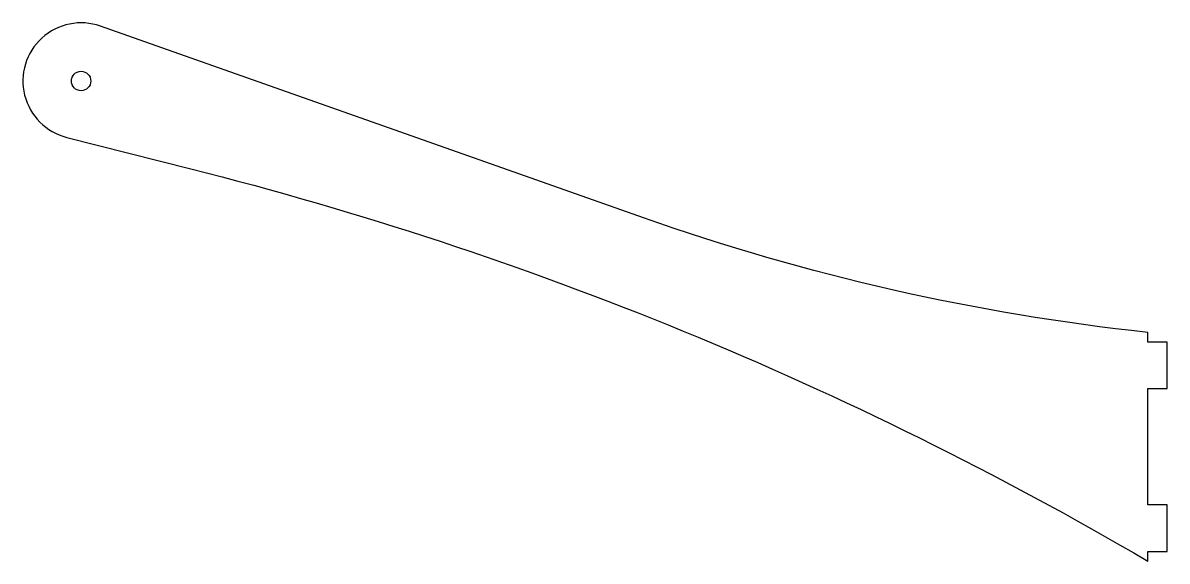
# Model space of a CAD drawing. Header units: millimetres. Extents: x -580 to 10, y -108 to 170.
import ezdxf

# ---------------------------------------------------------------- set-up
doc = ezdxf.new("R2010")
doc.units = ezdxf.units.MM

msp = doc.modelspace()

# ---------------------------------------------------------------- linework, layer by layer
msp.add_lwpolyline([(-259.96, 69.15), (-540.01, 168.07, 1.046899), (-557.36, 110.7), (-493.39, 94.5, -0.070822), (0, -107.91), (0, -102.91), (10, -102.91), (10, -78.91), (0, -78.91), (0, -18.91), (10, -18.91), (10, 5.09), (0, 5.09), (0, 10.09, -0.058142)], format="xyb", close=True)
msp.add_circle((-550, 139.78), 5)

doc.saveas('drawing.dxf')
